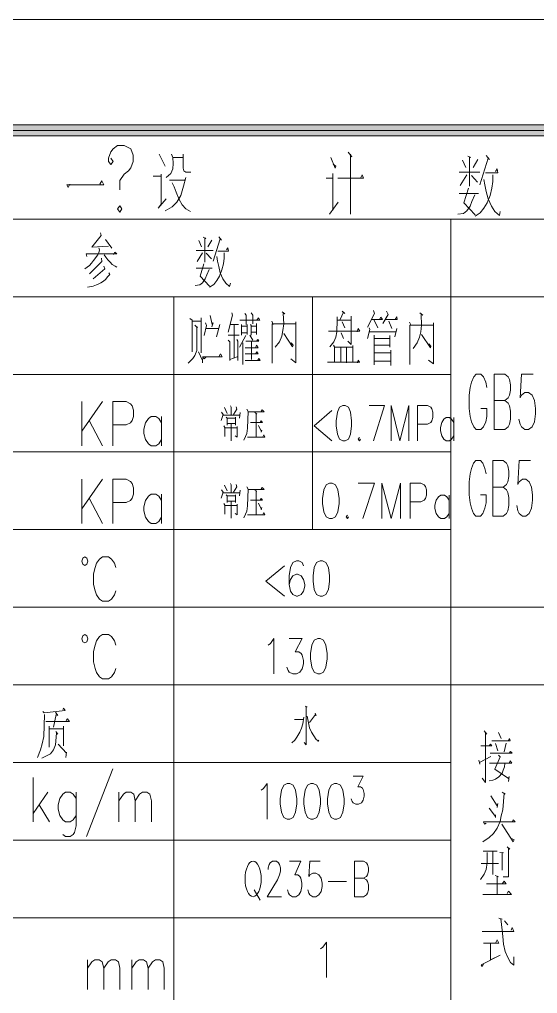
# Model space of a CAD drawing. Header units: millimetres. Extents: x 0 to 829, y 0 to 586.
# Drawn here: x 657.6 to 703.7, y 499 to 585.6 of the extents above; entities that cross this region are included whole.
import ezdxf

# ---------------------------------------------------------------- set-up
doc = ezdxf.new("R2010")
doc.units = ezdxf.units.MM

msp = doc.modelspace()

# ---------------------------------------------------------------- hatches: boundary and pattern name
h = msp.add_hatch(color=0)
h.dxf.hatch_style = 2
h.paths.add_polyline_path([(819.788528, 576.266028), (818.80075, 575.281778), (25.142472, 575.281778), (24.154694, 576.266028)])

# ---------------------------------------------------------------- linework, layer by layer
at = {"color": 0, "lineweight": 0}
for points in [[(0, 0), (0, 585.632278), (829.154778, 585.632278), (829.154778, 0)], [(819.788528, 576.266028), (818.80075, 575.281778), (25.142472, 575.281778), (24.154694, 576.266028)], [(666.5595, 569.072889), (666.361944, 568.790667), (666.5595, 568.508444), (666.757056, 568.790667)], [(686.40325, 551.314056), (686.110444, 551.162361), (685.912889, 550.710806), (685.817639, 549.962917), (685.817639, 549.511361), (685.912889, 548.759944), (686.110444, 548.308389), (686.40325, 548.160222), (686.597278, 548.160222), (686.890083, 548.308389), (687.084111, 548.759944), (687.182889, 549.511361), (687.182889, 549.962917), (687.084111, 550.710806), (686.890083, 551.162361), (686.597278, 551.314056)], [(685.2285, 544.413722), (684.911, 544.262028), (684.699333, 543.810472), (684.597028, 543.059056), (684.597028, 542.6075), (684.699333, 541.859611), (684.911, 541.408056), (685.2285, 541.256361), (685.436639, 541.256361), (685.754139, 541.408056), (685.962278, 541.859611), (686.068111, 542.6075), (686.068111, 543.059056), (685.962278, 543.810472), (685.754139, 544.262028), (685.436639, 544.413722)], [(663.716111, 537.481639), (663.6385, 537.746222), (663.451528, 537.855583), (663.268083, 537.746222), (663.190472, 537.481639), (663.268083, 537.213528), (663.451528, 537.104167), (663.6385, 537.213528)], [(684.374778, 537.509861), (684.060806, 537.361694), (683.849139, 536.910139), (683.746833, 536.158722), (683.746833, 535.707167), (683.849139, 534.95575), (684.060806, 534.507722), (684.374778, 534.356028), (684.586444, 534.356028), (684.900417, 534.507722), (685.112083, 534.95575), (685.217917, 535.707167), (685.217917, 536.158722), (685.112083, 536.910139), (684.900417, 537.361694), (684.586444, 537.509861)], [(663.716111, 530.577778), (663.6385, 530.845889), (663.451528, 530.95525), (663.268083, 530.845889), (663.190472, 530.577778), (663.268083, 530.313194), (663.451528, 530.203833), (663.6385, 530.313194)], [(684.166639, 530.609528), (683.849139, 530.457833), (683.641, 530.009806), (683.535167, 529.258389), (683.535167, 528.806833), (683.641, 528.055417), (683.849139, 527.603861), (684.166639, 527.455694), (684.374778, 527.455694), (684.692278, 527.603861), (684.900417, 528.055417), (685.00625, 528.806833), (685.00625, 529.258389), (684.900417, 530.009806), (684.692278, 530.457833), (684.374778, 530.609528)], [(681.460833, 517.708444), (681.146861, 517.55675), (680.935194, 517.105194), (680.829361, 516.353778), (680.829361, 515.90575), (680.935194, 515.154333), (681.146861, 514.702778), (681.460833, 514.551083), (681.6725, 514.551083), (681.986472, 514.702778), (682.198139, 515.154333), (682.303972, 515.90575), (682.303972, 516.353778), (682.198139, 517.105194), (681.986472, 517.55675), (681.6725, 517.708444)], [(683.563389, 517.708444), (683.249417, 517.55675), (683.03775, 517.105194), (682.935444, 516.353778), (682.935444, 515.90575), (683.03775, 515.154333), (683.249417, 514.702778), (683.563389, 514.551083), (683.775056, 514.551083), (684.089028, 514.702778), (684.300694, 515.154333), (684.406528, 515.90575), (684.406528, 516.353778), (684.300694, 517.105194), (684.089028, 517.55675), (683.775056, 517.708444)], [(685.669472, 517.708444), (685.351972, 517.55675), (685.143833, 517.105194), (685.038, 516.353778), (685.038, 515.90575), (685.143833, 515.154333), (685.351972, 514.702778), (685.669472, 514.551083), (685.877611, 514.551083), (686.195111, 514.702778), (686.40325, 515.154333), (686.509083, 515.90575), (686.509083, 516.353778), (686.40325, 517.105194), (686.195111, 517.55675), (685.877611, 517.708444)]]:
    msp.add_lwpolyline(points, close=True, dxfattribs=at)
for points in [[(622.070694, 575.772139), (769.958667, 575.772139)], [(665.769278, 573.295639), (665.966833, 573.016944), (665.769278, 572.734722), (665.57525, 573.016944), (665.57525, 573.295639), (665.769278, 573.860083), (665.966833, 574.142306), (666.361944, 574.424528), (666.954611, 574.424528), (667.547278, 574.142306), (667.741306, 573.577861), (667.741306, 573.016944), (667.547278, 572.4525), (667.349722, 572.170278), (666.954611, 571.888056), (666.5595, 571.323611), (666.5595, 570.480472)], [(670.076694, 573.655472), (670.612917, 572.590083)], [(671.152667, 573.655472), (671.276139, 573.359139), (671.318472, 572.826444), (671.276139, 572.353722), (671.110333, 571.940972), (670.697583, 571.584667)], [(671.318472, 573.359139), (672.186306, 573.359139), (672.186306, 573.655472), (672.186306, 572.413694), (672.270972, 572.177333), (672.436778, 572.057389), (672.891861, 572.057389)], [(685.330806, 573.359139), (685.70475, 572.413694), (685.785889, 572.590083), (685.538944, 572.766472)], [(686.861861, 573.831861), (687.193472, 573.419111), (687.07, 573.655472), (687.07, 568.332056)], [(697.505167, 573.479083), (697.794444, 573.359139), (697.667444, 573.419111), (697.667444, 570.815611), (697.667444, 572.057389), (696.757278, 572.057389), (698.581139, 572.057389)], [(699.159694, 573.535528), (699.448972, 573.18275), (699.3255, 573.299167), (698.581139, 570.932028)], [(697.046556, 573.122778), (697.339361, 572.470139)], [(698.415333, 573.18275), (697.999056, 572.470139)], [(669.536944, 571.701083), (670.2425, 571.701083), (670.2425, 571.881), (670.2425, 569.217528), (669.992028, 568.86475), (670.697583, 569.69025)], [(670.986861, 571.348306), (672.352111, 571.348306), (672.436778, 571.584667), (672.228639, 570.815611), (671.981694, 569.986583), (671.650083, 569.393917), (671.233806, 568.981167), (670.612917, 568.628389)], [(684.918056, 571.524694), (685.496611, 571.524694), (685.496611, 571.940972), (685.496611, 568.684833)], [(685.951694, 571.524694), (688.230639, 571.524694), (688.107167, 571.821028), (687.980167, 571.524694)], [(697.4205, 571.821028), (696.841944, 570.875583)], [(697.83325, 571.761056), (698.373, 571.171917)], [(699.73825, 571.821028), (699.73825, 571.228361), (699.657111, 570.639222), (699.491306, 569.986583), (699.244361, 569.337472), (698.951556, 568.86475), (698.619944, 568.448472), (698.164861, 568.152139)], [(699.078556, 571.997417), (700.196861, 571.997417), (700.112194, 572.353722), (699.988722, 572.117361)], [(662.135667, 570.992), (661.969861, 570.695667), (661.846389, 570.932028), (665.158972, 570.932028), (664.954361, 571.288333), (664.788556, 570.992)], [(671.233806, 571.111944), (671.399611, 570.755639), (671.565417, 570.282917), (671.854694, 569.633806), (672.105167, 569.157556), (672.436778, 568.804778), (672.849528, 568.568417)], [(697.586306, 570.639222), (697.173556, 569.337472), (698.164861, 568.272083)], [(698.951556, 571.408278), (699.036222, 570.932028), (699.159694, 570.342889), (699.3255, 569.69025), (699.614778, 569.041139), (699.904056, 568.568417), (700.320333, 568.212111), (700.401472, 568.568417)], [(698.126056, 570.046556), (697.875583, 569.453889), (697.709778, 569.041139), (697.4205, 568.628389), (697.131222, 568.3885), (696.633806, 568.332056)], [(696.757278, 570.162972), (698.457667, 570.162972)], [(685.207333, 568.332056), (685.994028, 569.393917)], [(769.958667, 567.887556), (622.070694, 567.887556)], [(696.012917, 567.887556), (696.012917, 416.055528)], [(664.841472, 566.666944), (664.912028, 566.42), (664.083, 565.386361), (665.564667, 565.481611)], [(675.364833, 566.321222), (675.604722, 566.024889), (675.502417, 566.123667), (674.881528, 564.151639)], [(665.2895, 566.074278), (665.843361, 565.287583)], [(673.985472, 566.271833), (674.225361, 566.173056), (674.123056, 566.222444), (674.123056, 564.052861), (674.123056, 565.090028), (673.364583, 565.090028), (674.881528, 565.090028)], [(673.604472, 565.9755), (673.844361, 565.432222)], [(674.743944, 566.024889), (674.398222, 565.432222)], [(664.703889, 565.336972), (664.770917, 565.139417), (664.703889, 564.892472), (664.601583, 564.694917), (664.49575, 564.54675), (664.358167, 564.349194), (664.220583, 564.201028), (664.047722, 563.954083), (663.874861, 563.756528), (663.666722, 563.608361), (663.462111, 563.463722)], [(663.634972, 564.54675), (663.564417, 564.793694), (666.291389, 564.793694), (666.118528, 564.941861), (666.016222, 564.744306)], [(665.187194, 564.694917), (665.324778, 564.497361), (665.497639, 564.250417), (665.705778, 564.052861), (665.875111, 563.855306), (666.153806, 563.707139), (666.291389, 563.608361)], [(673.914917, 564.892472), (673.431611, 564.10225)], [(674.260639, 564.843083), (674.708667, 564.349194)], [(675.848139, 564.892472), (675.848139, 564.398583), (675.777583, 563.904694), (675.64, 563.364944), (675.431861, 562.821667), (675.191972, 562.426556), (674.916806, 562.080833), (674.535806, 561.833889)], [(675.294278, 565.040639), (676.225611, 565.040639), (676.158583, 565.336972), (676.05275, 565.139417)], [(664.943778, 564.398583), (664.979056, 564.10225), (663.874861, 563.019222)], [(674.0525, 563.904694), (673.706778, 562.821667), (674.535806, 561.932667)], [(675.191972, 564.54675), (675.262528, 564.151639), (675.364833, 563.65775), (675.502417, 563.118), (675.742306, 562.574722), (675.985722, 562.179611), (676.331444, 561.883278), (676.398472, 562.179611)], [(665.599944, 563.118), (665.6705, 562.969833), (665.497639, 562.772278), (665.2895, 562.525333), (665.116639, 562.377167), (664.87675, 562.229), (664.703889, 562.130222), (664.49575, 562.031444), (664.185306, 561.932667), (663.702, 561.833889)], [(665.151917, 563.707139), (665.222472, 563.463722), (664.185306, 562.574722)], [(674.500528, 563.414333), (674.295917, 562.920444), (674.158333, 562.574722), (673.914917, 562.229), (673.675028, 562.031444), (673.25875, 561.982056)], [(673.364583, 563.513111), (674.779222, 563.513111)], [(769.958667, 560.983694), (622.070694, 560.983694)], [(671.367861, 560.983694), (671.367861, 416.055528)], [(683.690389, 560.983694), (683.690389, 540.279167)], [(676.518417, 559.551417), (676.588972, 559.353861), (676.207972, 557.826333)], [(677.693167, 559.502028), (677.795472, 559.353861), (677.795472, 558.517778)], [(678.2435, 559.551417), (678.384611, 559.353861), (678.384611, 558.567167)], [(681.00575, 559.650194), (681.245639, 559.452639), (681.108056, 559.502028), (681.143333, 558.567167), (681.076306, 557.9745), (680.970472, 557.480611), (680.765861, 556.99025), (680.384861, 556.496361)], [(686.325639, 559.699583), (686.565528, 559.502028), (686.463222, 559.600806), (686.152778, 558.95875)], [(689.119639, 559.748972), (689.221944, 559.502028), (688.601056, 558.270833)], [(690.294389, 559.699583), (690.431972, 559.40325), (689.948667, 558.616556)], [(693.26125, 559.551417), (693.501139, 559.353861), (693.363556, 559.40325), (693.398833, 558.468389), (693.328278, 557.875722), (693.225972, 557.381833), (693.017833, 556.891472), (692.640361, 556.397583)], [(672.793083, 559.057528), (673.001222, 558.909361), (673.001222, 556.10125), (673.001222, 558.814111), (673.794972, 558.814111), (673.794972, 559.106917), (673.794972, 556.002472)], [(674.172444, 558.665944), (674.278278, 558.419), (674.070139, 557.53)], [(674.243, 558.172056), (675.382472, 558.172056), (675.4495, 558.517778), (675.174333, 557.431222)], [(674.588722, 559.304472), (674.793333, 558.517778), (674.863889, 558.665944), (674.761583, 558.320222)], [(676.451389, 558.517778), (677.107556, 558.517778)], [(677.245139, 558.909361), (679.0055, 558.909361), (678.899667, 559.106917), (678.762083, 558.909361)], [(677.382722, 558.517778), (677.382722, 557.579389)], [(677.901306, 558.517778), (677.901306, 557.628778)], [(678.176472, 558.517778), (678.2435, 558.419), (678.2435, 557.579389)], [(678.726806, 558.616556), (678.726806, 557.628778)], [(680.074417, 558.814111), (680.212, 558.517778)], [(680.109694, 555.067611), (680.109694, 558.567167), (682.21225, 558.567167), (682.21225, 558.764722), (682.21225, 555.117), (681.764222, 555.459194)], [(685.909361, 559.205694), (685.909361, 558.909361), (685.877611, 557.875722), (685.771778, 557.381833), (685.598917, 556.99025), (685.256722, 556.54575)], [(685.944639, 558.909361), (687.151139, 558.909361), (687.151139, 559.255083), (687.151139, 556.743306), (686.840694, 557.036111)], [(686.325639, 558.764722), (686.565528, 558.221444)], [(688.946778, 558.95875), (689.913389, 558.95875), (689.775806, 559.156306), (689.6735, 558.95875)], [(689.190194, 558.909361), (689.500639, 558.221444)], [(690.188556, 558.95875), (691.225722, 558.95875), (691.190444, 559.205694), (691.052861, 558.95875)], [(690.499, 558.814111), (690.742417, 558.172056)], [(692.329917, 558.715333), (692.4675, 558.419)], [(692.361667, 554.968833), (692.361667, 558.468389), (694.46775, 558.468389), (694.46775, 558.665944), (694.46775, 555.018222), (694.019722, 555.360417)], [(673.241111, 558.468389), (673.484528, 558.221444), (673.413972, 558.320222), (673.413972, 556.200028), (673.241111, 555.755528), (673.06825, 555.508583), (672.6555, 555.067611)], [(676.726556, 558.468389), (676.726556, 555.557972)], [(677.382722, 558.369611), (677.866028, 558.369611)], [(677.382722, 557.776944), (677.901306, 557.776944)], [(678.278778, 557.826333), (678.726806, 557.826333)], [(678.314056, 558.369611), (678.726806, 558.369611)], [(681.143333, 557.727556), (681.937083, 556.54575), (681.972361, 556.693917), (681.7995, 556.891472), (681.7995, 556.842083), (681.7995, 556.743306)], [(685.115611, 557.925111), (687.913139, 557.925111), (687.775556, 558.172056), (687.669722, 557.875722)], [(686.255083, 557.776944), (686.463222, 557.283056)], [(688.738639, 558.221444), (688.809194, 558.073278), (688.601056, 557.283056)], [(688.773917, 557.875722), (691.155167, 557.875722)], [(691.190444, 558.172056), (691.017583, 557.431222)], [(676.207972, 557.579389), (677.174583, 557.579389)], [(676.207972, 557.134889), (676.345556, 556.99025), (676.345556, 555.311028)], [(676.969972, 557.184278), (677.072278, 557.036111), (677.072278, 555.311028)], [(677.763722, 557.53), (677.209861, 556.496361)], [(677.520306, 556.891472), (677.520306, 554.968833)], [(677.763722, 557.036111), (678.934944, 557.036111), (678.832639, 557.184278), (678.726806, 557.036111)], [(678.141194, 557.579389), (678.384611, 557.134889)], [(678.278778, 557.036111), (678.278778, 555.409806)], [(689.190194, 557.579389), (689.190194, 554.919444)], [(689.257222, 557.283056), (690.569556, 557.283056)], [(690.569556, 557.53), (690.569556, 556.496361)], [(693.398833, 557.628778), (694.192583, 556.446972), (694.227861, 556.595139), (694.055, 556.792694), (694.055, 556.743306), (694.055, 556.644528)], [(673.551556, 556.10125), (673.932556, 555.311028), (673.932556, 555.508583), (673.932556, 555.117)], [(677.728444, 556.446972), (678.867917, 556.446972), (678.726806, 556.693917), (678.6245, 556.446972)], [(677.728444, 555.903694), (678.867917, 555.903694), (678.762083, 556.10125), (678.659778, 555.953083)], [(685.567167, 556.693917), (685.669472, 556.54575), (685.669472, 555.162861), (685.048583, 555.162861), (687.913139, 555.162861), (686.219806, 555.162861), (686.219806, 556.496361), (685.70475, 556.496361), (687.29225, 556.496361), (686.738389, 556.496361), (686.738389, 555.21225), (686.738389, 555.117), (686.738389, 555.162861), (687.29225, 555.162861), (687.29225, 556.644528), (687.29225, 555.162861), (687.877861, 555.162861), (687.775556, 555.360417), (687.705, 555.117)], [(689.221944, 556.693917), (690.569556, 556.693917)], [(689.221944, 556.002472), (690.604833, 556.002472)], [(690.671861, 556.249417), (690.671861, 554.870056)], [(674.243, 555.65675), (674.070139, 555.459194), (673.932556, 555.65675), (675.657639, 555.65675), (675.520056, 555.903694), (675.382472, 555.65675)], [(676.345556, 555.409806), (677.001722, 555.65675)], [(677.728444, 555.311028), (679.03725, 555.311028), (678.934944, 555.508583), (678.832639, 555.360417)], [(689.190194, 555.261639), (690.604833, 555.261639)], [(696.012917, 554.083361), (622.070694, 554.083361)], [(699.212611, 552.92625), (699.106778, 553.395444), (698.895111, 553.868167), (698.683444, 554.101), (698.260111, 554.101), (698.048444, 553.868167), (697.836778, 553.395444), (697.730944, 552.92625), (697.625111, 552.224222), (697.625111, 551.049472), (697.730944, 550.343917), (697.836778, 549.874722), (698.048444, 549.405528), (698.260111, 549.172694), (698.683444, 549.172694), (698.895111, 549.405528), (699.106778, 549.874722), (699.212611, 550.343917), (699.212611, 551.049472), (698.683444, 551.049472)], [(699.844083, 549.172694), (699.844083, 554.101), (700.796583, 554.101), (701.114083, 553.868167), (701.219917, 553.631806), (701.322222, 553.162611), (701.322222, 552.693417), (701.219917, 552.224222), (701.114083, 551.987861), (700.796583, 551.755028)], [(703.329528, 554.101), (702.274722, 554.101), (702.168889, 551.987861), (702.274722, 552.224222), (702.592222, 552.457056), (702.909722, 552.457056), (703.223694, 552.224222), (703.435361, 551.755028), (703.541194, 551.049472), (703.541194, 550.580278), (703.435361, 549.874722), (703.223694, 549.405528), (702.909722, 549.172694), (702.592222, 549.172694), (702.274722, 549.405528), (702.168889, 549.641889), (702.063056, 550.111083)], [(663.190472, 547.715722), (663.190472, 551.659778)], [(665.031972, 551.659778), (663.190472, 549.028056)], [(665.949194, 547.715722), (665.949194, 551.659778), (667.134528, 551.659778), (667.529639, 551.469278), (667.660167, 551.282306), (667.790694, 550.908361), (667.790694, 550.343917), (667.660167, 549.969972), (667.529639, 549.779472), (667.134528, 549.5925), (665.949194, 549.5925)], [(699.844083, 551.755028), (700.796583, 551.755028), (701.114083, 551.518667), (701.219917, 551.285833), (701.322222, 550.813111), (701.322222, 550.111083), (701.219917, 549.641889), (701.114083, 549.405528), (700.796583, 549.172694), (699.844083, 549.172694)], [(675.883417, 551.123556), (676.126833, 550.619083)], [(676.412583, 551.282306), (676.479611, 551.155306), (676.479611, 550.523833)], [(676.920583, 551.187056), (676.987611, 550.996556), (676.677167, 550.523833)], [(677.869556, 550.996556), (677.978917, 550.777833), (677.936583, 549.292639), (677.869556, 548.819917), (677.739028, 548.569444), (677.583806, 548.220194)], [(678.045944, 550.746083), (679.414722, 550.746083), (679.238333, 550.936583), (679.150139, 550.809583)], [(685.426056, 550.8625), (683.86325, 549.511361), (685.426056, 548.160222)], [(688.745694, 551.314056), (690.114472, 551.314056), (689.137278, 548.160222)], [(690.700083, 548.160222), (690.700083, 551.314056), (691.479722, 548.160222), (692.262889, 551.314056), (692.262889, 548.160222)], [(693.042528, 548.160222), (693.042528, 551.314056), (693.920944, 551.314056), (694.21375, 551.162361), (694.312528, 551.014194), (694.411306, 550.710806), (694.411306, 550.262778), (694.312528, 549.962917), (694.21375, 549.811222), (693.920944, 549.659528), (693.042528, 549.659528)], [(663.846639, 549.969972), (665.031972, 547.715722)], [(670.288361, 549.779472), (670.027306, 550.156944), (669.762722, 550.343917), (669.367611, 550.343917), (669.106556, 550.156944), (668.841972, 549.779472), (668.711444, 549.218556), (668.711444, 548.841083), (668.841972, 548.280167), (669.106556, 547.902694), (669.367611, 547.715722), (669.762722, 547.715722), (670.027306, 547.902694), (670.288361, 548.280167)], [(670.288361, 550.343917), (670.288361, 547.715722)], [(675.618833, 550.714333), (675.770528, 550.523833), (675.594139, 549.987611)], [(675.707028, 550.460333), (677.252194, 550.460333)], [(676.013944, 550.273361), (676.102139, 550.178111), (676.102139, 549.578389)], [(676.126833, 550.178111), (676.853556, 550.178111)], [(676.853556, 550.273361), (676.853556, 549.578389)], [(677.273361, 550.682583), (677.206333, 550.178111)], [(678.575111, 550.682583), (678.755028, 550.587333), (678.688, 550.619083), (678.688, 548.505944), (677.936583, 548.505944), (679.460583, 548.505944), (679.372389, 548.696444), (679.284194, 548.537694)], [(678.201167, 549.800639), (679.263028, 549.800639), (679.128972, 549.955861), (679.061944, 549.800639)], [(696.266917, 549.811222), (696.069361, 550.111083), (695.875333, 550.262778), (695.582528, 550.262778), (695.384972, 550.111083), (695.190944, 549.811222), (695.092167, 549.359667), (695.092167, 549.059806), (695.190944, 548.60825), (695.384972, 548.308389), (695.582528, 548.160222), (695.875333, 548.160222), (696.069361, 548.308389), (696.266917, 548.60825)], [(696.266917, 550.262778), (696.266917, 548.160222)], [(675.816389, 549.514889), (675.904583, 549.356139), (675.904583, 548.569444)], [(675.92575, 549.324389), (676.987611, 549.324389)], [(676.102139, 549.705389), (676.853556, 549.705389)], [(676.479611, 549.641889), (676.458444, 549.641889), (676.458444, 548.188444)], [(677.008778, 549.451389), (677.008778, 548.505944), (676.811222, 548.632944)], [(678.906722, 549.546639), (679.128972, 549.042167), (679.196, 549.137417), (679.128972, 548.946917)], [(687.867278, 548.460083), (687.7685, 548.308389), (687.867278, 548.160222), (687.966056, 548.308389)], [(696.012917, 547.183028), (622.070694, 547.183028)], [(699.142056, 545.239222), (699.03975, 545.708417), (698.838667, 546.177611), (698.637583, 546.413972), (698.231889, 546.413972), (698.030806, 546.177611), (697.829722, 545.708417), (697.727417, 545.239222), (697.625111, 544.537194), (697.625111, 543.362444), (697.727417, 542.656889), (697.829722, 542.187694), (698.030806, 541.7185), (698.231889, 541.485667), (698.637583, 541.485667), (698.838667, 541.7185), (699.03975, 542.187694), (699.142056, 542.656889), (699.142056, 543.362444), (698.637583, 543.362444)], [(699.745306, 541.485667), (699.745306, 546.413972), (700.655472, 546.413972), (700.958861, 546.177611), (701.057639, 545.944778), (701.159944, 545.475583), (701.159944, 545.006389), (701.057639, 544.537194), (700.958861, 544.300833), (700.655472, 544.068)], [(703.079056, 546.413972), (702.066583, 546.413972), (701.967806, 544.300833), (702.066583, 544.537194), (702.369972, 544.770028), (702.673361, 544.770028), (702.97675, 544.537194), (703.177833, 544.068), (703.280139, 543.362444), (703.280139, 542.89325), (703.177833, 542.187694), (702.97675, 541.7185), (702.673361, 541.485667), (702.369972, 541.485667), (702.066583, 541.7185), (701.967806, 541.954861), (701.8655, 542.424056)], [(663.190472, 540.815389), (663.190472, 544.755917)], [(665.031972, 544.755917), (663.190472, 542.127722)], [(665.949194, 540.815389), (665.949194, 544.755917), (667.134528, 544.755917), (667.529639, 544.568944), (667.660167, 544.381972), (667.790694, 544.0045), (667.790694, 543.443583), (667.660167, 543.066111), (667.529639, 542.879139), (667.134528, 542.692167), (665.949194, 542.692167)], [(675.618833, 543.814), (675.770528, 543.6235), (675.594139, 543.087278)], [(675.883417, 544.223222), (676.126833, 543.71875)], [(676.412583, 544.381972), (676.479611, 544.254972), (676.479611, 543.6235)], [(676.920583, 544.286722), (676.987611, 544.096222), (676.677167, 543.6235)], [(677.869556, 544.096222), (677.978917, 543.873972), (677.936583, 542.392306), (677.869556, 541.919583), (677.739028, 541.665583), (677.583806, 541.319861)], [(678.045944, 543.84575), (679.414722, 543.84575), (679.238333, 544.032722), (679.150139, 543.905722)], [(687.750861, 544.413722), (689.221944, 544.413722), (688.170667, 541.256361)], [(689.853417, 541.256361), (689.853417, 544.413722), (690.696556, 541.256361), (691.536167, 544.413722), (691.536167, 541.256361)], [(692.379306, 541.256361), (692.379306, 544.413722), (693.32475, 544.413722), (693.638722, 544.262028), (693.744556, 544.110333), (693.850389, 543.810472), (693.850389, 543.358917), (693.744556, 543.059056), (693.638722, 542.910889), (693.32475, 542.759194), (692.379306, 542.759194)], [(699.745306, 544.068), (700.655472, 544.068), (700.958861, 543.831639), (701.057639, 543.595278), (701.159944, 543.126083), (701.159944, 542.424056), (701.057639, 541.954861), (700.958861, 541.7185), (700.655472, 541.485667), (699.745306, 541.485667)], [(663.846639, 543.066111), (665.031972, 540.815389)], [(670.288361, 542.879139), (670.027306, 543.256611), (669.762722, 543.443583), (669.367611, 543.443583), (669.106556, 543.256611), (668.841972, 542.879139), (668.711444, 542.314694), (668.711444, 541.94075), (668.841972, 541.376306), (669.106556, 541.002361), (669.367611, 540.815389), (669.762722, 540.815389), (670.027306, 541.002361), (670.288361, 541.376306)], [(670.288361, 543.443583), (670.288361, 540.815389)], [(675.707028, 543.56), (677.252194, 543.56)], [(676.013944, 543.3695), (676.102139, 543.277778), (676.102139, 542.678056)], [(676.126833, 543.277778), (676.853556, 543.277778)], [(676.853556, 543.3695), (676.853556, 542.678056)], [(677.273361, 543.78225), (677.206333, 543.277778)], [(678.575111, 543.78225), (678.755028, 543.687), (678.688, 543.71875), (678.688, 541.605611), (677.936583, 541.605611), (679.460583, 541.605611), (679.372389, 541.792583), (679.284194, 541.637361)], [(678.201167, 542.896778), (679.263028, 542.896778), (679.128972, 543.055528), (679.061944, 542.896778)], [(695.847111, 542.910889), (695.638972, 543.21075), (695.427306, 543.358917), (695.113333, 543.358917), (694.901667, 543.21075), (694.69, 542.910889), (694.587694, 542.459333), (694.587694, 542.159472), (694.69, 541.707917), (694.901667, 541.408056), (695.113333, 541.256361), (695.427306, 541.256361), (695.638972, 541.408056), (695.847111, 541.707917)], [(695.847111, 543.358917), (695.847111, 541.256361)], [(675.816389, 542.614556), (675.904583, 542.455806), (675.904583, 541.665583)], [(675.92575, 542.424056), (676.987611, 542.424056)], [(676.102139, 542.801528), (676.853556, 542.801528)], [(676.479611, 542.741556), (676.458444, 542.741556), (676.458444, 541.288111)], [(677.008778, 542.551056), (677.008778, 541.605611), (676.811222, 541.729083)], [(678.906722, 542.646306), (679.128972, 542.141833), (679.196, 542.233556), (679.128972, 542.046583)], [(686.805417, 541.556222), (686.699583, 541.408056), (686.805417, 541.256361), (686.91125, 541.408056)], [(696.012917, 540.279167), (622.070694, 540.279167)], [(666.213778, 536.917194), (666.08325, 537.291139), (665.818667, 537.668611), (665.557611, 537.855583), (665.031972, 537.855583), (664.767389, 537.668611), (664.506333, 537.291139), (664.372278, 536.917194), (664.24175, 536.35275), (664.24175, 535.414361), (664.372278, 534.849917), (664.506333, 534.475972), (664.767389, 534.0985), (665.031972, 533.911528), (665.557611, 533.911528), (665.818667, 534.0985), (666.08325, 534.475972), (666.213778, 534.849917)], [(681.220944, 537.058306), (679.538194, 535.707167), (681.220944, 534.356028)], [(682.903694, 537.058306), (682.797861, 537.361694), (682.483889, 537.509861), (682.272222, 537.509861), (681.95825, 537.361694), (681.746583, 536.910139), (681.64075, 536.158722), (681.64075, 535.407306), (681.746583, 534.807583), (681.95825, 534.507722), (682.272222, 534.356028), (682.378056, 534.356028), (682.692028, 534.507722), (682.903694, 534.807583), (683.009528, 535.255611), (683.009528, 535.407306), (682.903694, 535.858861), (682.692028, 536.158722), (682.378056, 536.310417), (682.272222, 536.310417), (681.95825, 536.158722), (681.746583, 535.858861), (681.64075, 535.407306)], [(769.958667, 533.378833), (622.070694, 533.378833)], [(666.213778, 530.016861), (666.08325, 530.390806), (665.818667, 530.768278), (665.557611, 530.95525), (665.031972, 530.95525), (664.767389, 530.768278), (664.506333, 530.390806), (664.372278, 530.016861), (664.24175, 529.452417), (664.24175, 528.514028), (664.372278, 527.949583), (664.506333, 527.575639), (664.767389, 527.198167), (665.031972, 527.011194), (665.557611, 527.011194), (665.818667, 527.198167), (666.08325, 527.575639), (666.213778, 527.949583)], [(679.749861, 530.009806), (679.958, 530.157972), (680.2755, 530.609528), (680.2755, 527.455694)], [(681.64075, 530.609528), (682.797861, 530.609528), (682.166389, 529.406556), (682.483889, 529.406556), (682.692028, 529.258389), (682.797861, 529.106694), (682.903694, 528.655139), (682.903694, 528.355278), (682.797861, 527.903722), (682.589722, 527.603861), (682.272222, 527.455694), (681.95825, 527.455694), (681.64075, 527.603861), (681.534917, 527.755556), (681.432611, 528.055417)], [(769.958667, 526.4785), (622.070694, 526.4785)], [(659.73325, 524.100778), (659.835556, 524.005528), (661.70175, 524.199556), (661.564167, 524.397111), (661.493611, 524.298333)], [(660.837444, 524.054917), (661.045583, 523.758583), (660.908, 523.857361), (660.664583, 522.721417)], [(683.062444, 524.591139), (683.224722, 524.513528), (683.143583, 524.513528), (683.143583, 521.162139), (682.949556, 521.356167)], [(683.944389, 523.959667), (684.025528, 523.762111), (683.972611, 523.84325), (683.446972, 523.130639)], [(659.870833, 523.857361), (659.803806, 521.885333), (659.666222, 521.243278), (659.525111, 520.7), (659.249944, 520.012083)], [(659.976667, 523.215306), (662.079222, 523.215306), (661.906361, 523.46225), (661.804056, 523.314083)], [(682.095833, 523.409333), (682.896639, 523.409333), (682.921333, 523.606889), (682.840194, 523.014222), (682.730833, 522.619111), (682.565028, 522.266333), (682.314556, 521.832417), (682.120528, 521.553722), (681.873583, 521.317361)], [(683.224722, 523.6845), (683.281167, 523.409333), (683.337611, 523.091833), (683.446972, 522.657917), (683.612778, 522.266333), (683.806806, 521.948833), (684.025528, 521.634861), (684.219556, 521.514917), (684.276, 521.553722), (684.166639, 521.437306)], [(660.872722, 522.326306), (661.045583, 522.082889), (660.93975, 522.181667), (660.837444, 521.1445), (660.664583, 520.7), (660.389417, 520.354278), (659.630944, 519.962694)], [(660.287111, 520.946944), (660.287111, 522.820194), (660.287111, 522.57325), (661.564167, 522.57325), (661.564167, 522.820194), (661.564167, 521.045722)], [(698.972722, 522.386278), (699.212611, 522.089944), (699.075028, 522.188722), (699.075028, 517.803694), (698.799861, 518.198806)], [(700.249778, 522.238111), (700.489667, 521.698361)], [(699.660639, 521.500806), (701.283417, 521.500806), (701.216389, 521.698361), (701.110556, 521.500806)], [(700.937694, 521.30325), (700.733083, 520.513028)], [(661.080861, 521.193889), (661.839333, 520.403667), (661.839333, 520.502444), (661.768778, 520.012083)], [(698.662278, 521.056306), (699.660639, 521.056306), (699.523056, 521.204472), (699.42075, 521.056306)], [(699.487778, 520.41425), (701.456278, 520.41425), (701.318694, 520.562417), (701.181111, 520.41425)], [(699.971083, 521.253861), (700.179222, 520.611806)], [(696.012917, 519.574639), (622.070694, 519.574639)], [(698.489417, 519.775722), (698.591722, 519.43), (698.556444, 519.578167), (699.558333, 520.117917)], [(699.456028, 519.528778), (701.421, 519.528778), (701.283417, 519.726333), (701.216389, 519.578167)], [(700.249778, 520.216694), (700.387361, 520.072056), (699.904056, 518.9855), (701.145833, 518.149417), (701.181111, 518.343444), (701.145833, 517.902472)], [(665.959778, 519.003139), (663.592639, 512.991806)], [(700.800111, 519.479389), (700.764833, 519.183056), (700.662528, 518.886722), (700.560222, 518.639778), (700.281528, 518.294056), (699.971083, 518.100028), (699.731194, 518.00125), (699.42075, 517.951861)], [(658.861889, 514.307667), (658.861889, 518.251722)], [(687.316944, 518.3505), (688.220056, 518.3505), (687.726167, 517.412111), (687.973111, 517.412111), (688.135389, 517.295694), (688.220056, 517.179278), (688.301194, 516.8265), (688.301194, 516.590139), (688.220056, 516.237361), (688.05425, 516.004528), (687.807306, 515.888111), (687.560361, 515.888111), (687.316944, 516.004528), (687.232278, 516.120944), (687.151139, 516.357306)], [(679.146611, 517.105194), (679.358278, 517.256889), (679.67225, 517.708444), (679.67225, 514.551083)], [(700.560222, 516.9535), (700.835389, 516.755944), (700.733083, 516.854722), (700.62725, 515.376583), (700.489667, 514.833306), (700.387361, 514.339417), (700.112194, 513.750278), (699.798222, 513.256389), (699.42075, 512.910667), (698.835139, 512.515556)], [(660.174222, 516.935861), (658.861889, 515.059083)], [(662.671889, 516.374944), (662.410833, 516.748889), (662.14625, 516.935861), (661.751139, 516.935861), (661.490083, 516.748889), (661.2255, 516.374944), (661.094972, 515.8105), (661.094972, 515.433028), (661.2255, 514.872111), (661.490083, 514.494639), (661.751139, 514.307667), (662.14625, 514.307667), (662.410833, 514.494639), (662.671889, 514.872111)], [(662.671889, 516.935861), (662.671889, 513.933722), (662.541361, 513.369278), (662.410833, 513.182306), (662.14625, 512.991806), (661.751139, 512.991806), (661.490083, 513.182306)], [(666.485417, 514.307667), (666.485417, 516.935861)], [(666.485417, 516.184444), (666.880528, 516.748889), (667.141583, 516.935861), (667.536694, 516.935861), (667.801278, 516.748889), (667.931806, 516.184444), (667.931806, 514.307667)], [(667.931806, 516.184444), (668.326917, 516.748889), (668.587972, 516.935861), (668.983083, 516.935861), (669.244139, 516.748889), (669.378194, 516.184444), (669.378194, 514.307667)], [(699.558333, 516.607778), (700.112194, 515.722306), (700.179222, 515.919861), (700.112194, 515.574139)], [(659.387528, 515.8105), (660.308278, 514.307667)], [(699.42075, 515.52475), (699.971083, 514.783917), (699.971083, 514.932083), (699.971083, 514.685139)], [(699.145583, 514.194778), (699.008, 514.096), (698.902167, 514.290028), (701.731444, 514.290028), (701.558583, 514.487583), (701.456278, 514.290028)], [(700.524944, 514.096), (701.558583, 512.515556), (701.629139, 512.713111), (701.385722, 512.811889)], [(696.012917, 512.674306), (622.070694, 512.674306)], [(701.00825, 512.081639), (701.248139, 511.884083), (701.145833, 511.933472), (701.145833, 509.421694), (700.662528, 509.421694)], [(699.247889, 511.58775), (699.247889, 510.652889), (699.145583, 510.060222), (698.972722, 509.665111), (698.627, 509.17475)], [(698.866889, 511.686528), (700.112194, 511.686528), (699.731194, 511.686528), (699.731194, 509.615722), (699.731194, 510.6035), (698.694028, 510.6035), (700.249778, 510.6035)], [(700.352083, 511.58775), (700.697806, 511.538361), (700.560222, 511.58775), (700.560222, 510.010833)], [(679.771028, 510.053167), (679.771028, 510.204861), (679.86275, 510.504722), (679.950944, 510.656417), (680.134389, 510.804583), (680.494222, 510.804583), (680.674139, 510.656417), (680.762333, 510.504722), (680.854056, 510.204861), (680.854056, 509.905), (680.762333, 509.605139), (680.582417, 509.153583), (679.682833, 507.65075), (680.945778, 507.65075)], [(681.665444, 510.804583), (682.65675, 510.804583), (682.117, 509.605139), (682.385111, 509.605139), (682.565028, 509.453444), (682.65675, 509.30175), (682.748472, 508.853722), (682.748472, 508.553861), (682.65675, 508.102306), (682.476833, 507.802444), (682.205194, 507.65075), (681.937083, 507.65075), (681.665444, 507.802444), (681.573722, 507.950611), (681.485528, 508.250472)], [(684.37125, 510.804583), (683.468139, 510.804583), (683.376417, 509.453444), (683.468139, 509.605139), (683.739778, 509.753306), (684.007889, 509.753306), (684.279528, 509.605139), (684.459444, 509.30175), (684.551167, 508.853722), (684.551167, 508.553861), (684.459444, 508.102306), (684.279528, 507.802444), (684.007889, 507.65075), (683.739778, 507.65075), (683.468139, 507.802444), (683.376417, 507.950611), (683.288222, 508.250472)], [(687.433361, 507.65075), (687.433361, 510.804583), (688.24475, 510.804583), (688.516389, 510.656417), (688.604583, 510.504722), (688.696306, 510.204861), (688.696306, 509.905), (688.604583, 509.605139), (688.516389, 509.453444), (688.24475, 509.30175)], [(687.433361, 509.30175), (688.24475, 509.30175), (688.516389, 509.153583), (688.604583, 509.001889), (688.696306, 508.702028), (688.696306, 508.250472), (688.604583, 507.950611), (688.516389, 507.802444), (688.24475, 507.65075), (687.433361, 507.65075)], [(699.939333, 509.520472), (700.249778, 509.421694), (700.112194, 509.471083), (700.112194, 507.84125), (698.835139, 507.84125), (701.385722, 507.84125), (701.145833, 508.137583), (701.00825, 507.940028)], [(685.090917, 509.001889), (686.713694, 509.001889)], [(699.177333, 508.779639), (700.937694, 508.779639), (700.733083, 509.026583), (700.591972, 508.829028)], [(678.511611, 508.250472), (679.051361, 507.350889)], [(696.012917, 505.773972), (622.070694, 505.773972)], [(700.281528, 505.742222), (700.560222, 505.643444), (700.454389, 505.692833), (700.560222, 504.659194), (700.62725, 504.115917), (700.697806, 503.424472), (700.835389, 502.785944), (701.043528, 502.292056), (701.318694, 501.798167), (701.593861, 501.551222), (701.593861, 502.292056)], [(698.799861, 504.560417), (701.593861, 504.560417), (701.456278, 504.906139), (701.353972, 504.659194)], [(700.764833, 505.495278), (701.075278, 505.149556)], [(684.410056, 503.011722), (684.618194, 503.163417), (684.935694, 503.614972), (684.935694, 500.457611)], [(699.523056, 503.473861), (699.523056, 502.045111), (700.387361, 502.440222), (698.694028, 501.600611), (698.799861, 501.452444), (698.937444, 501.699389)], [(698.902167, 503.52325), (700.281528, 503.52325), (700.112194, 503.819583), (700.006361, 503.572639)], [(663.687889, 499.406333), (663.687889, 502.034528)], [(663.687889, 501.283111), (664.083, 501.847556), (664.347583, 502.034528), (664.742694, 502.034528), (665.00375, 501.847556), (665.134278, 501.283111), (665.134278, 499.406333)], [(665.134278, 501.283111), (665.529389, 501.847556), (665.793972, 502.034528), (666.185556, 502.034528), (666.450139, 501.847556), (666.580667, 501.283111), (666.580667, 499.406333)], [(667.631944, 499.406333), (667.631944, 502.034528)], [(667.631944, 501.283111), (668.027056, 501.847556), (668.291639, 502.034528), (668.683222, 502.034528), (668.947806, 501.847556), (669.078333, 501.283111), (669.078333, 499.406333)], [(669.078333, 501.283111), (669.473444, 501.847556), (669.738028, 502.034528), (670.129611, 502.034528), (670.394194, 501.847556), (670.524722, 501.283111), (670.524722, 499.406333)]]:
    msp.add_lwpolyline(points, dxfattribs=at)
msp.add_ellipse((678.421653, 509.227667), major_axis=(0, 1.576917), ratio=0.457494, start_param=0, end_param=6.283185, dxfattribs=at)

doc.saveas('drawing.dxf')
